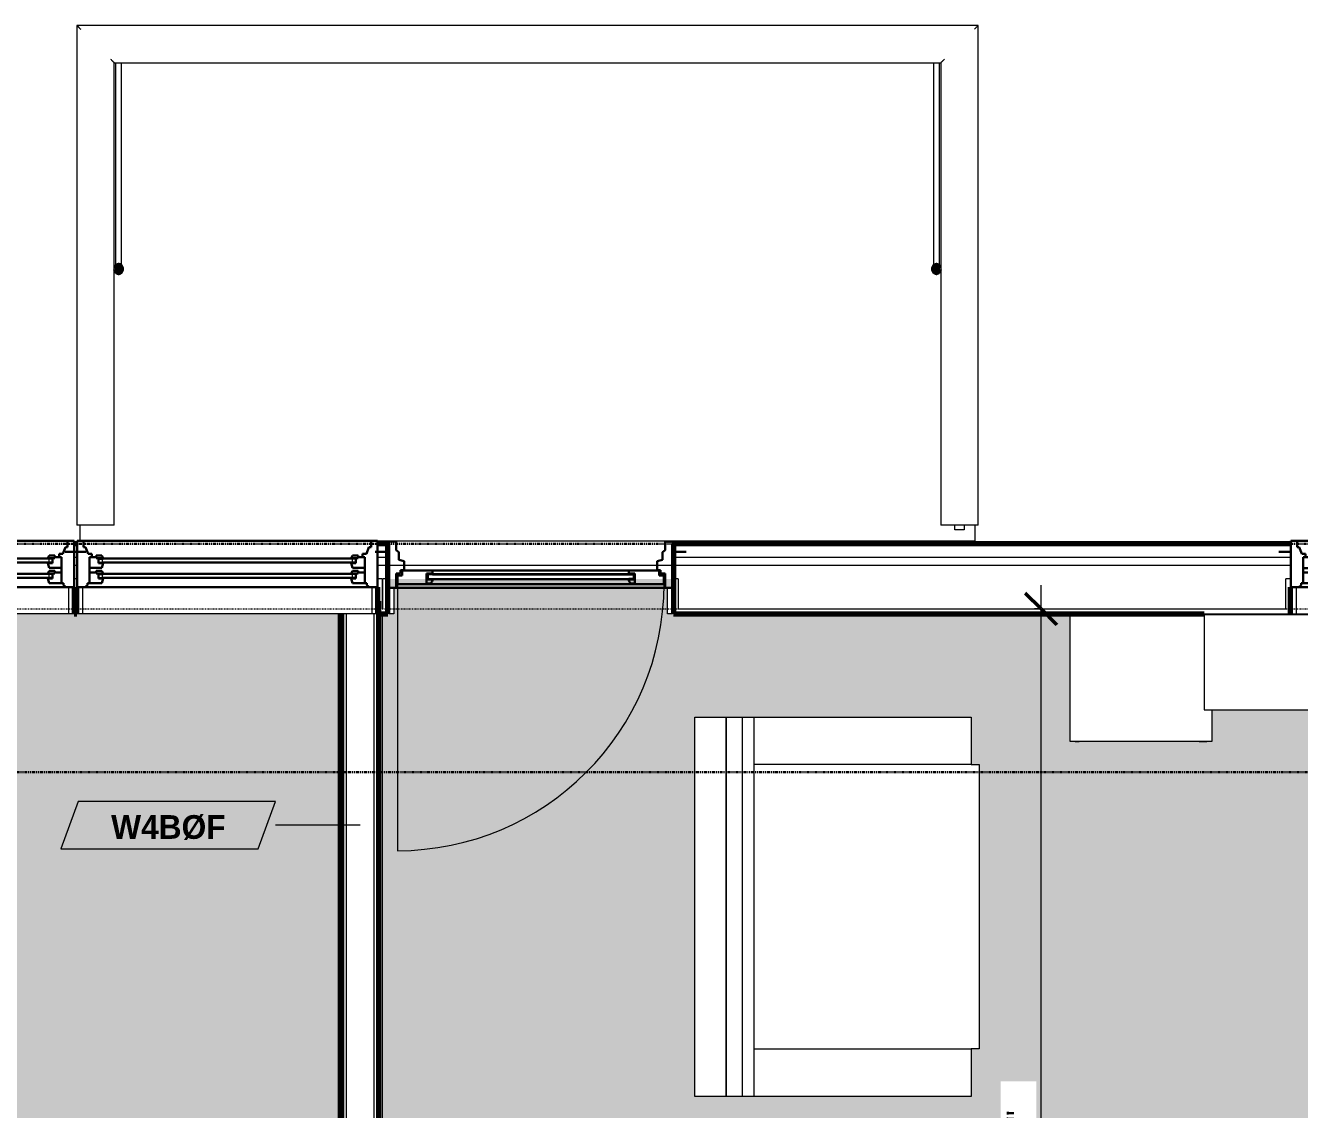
# Model space of a CAD drawing. Header units: inches. Extents: x -2533 to -979, y 116 to 10917.
# Drawn here: x -1810 to -1648.8, y 10779.8 to 10917 of the extents above; entities that cross this region are included whole.
import ezdxf

# ---------------------------------------------------------------- set-up
doc = ezdxf.new("R2010")
doc.units = ezdxf.units.IN
doc.header["$MEASUREMENT"] = 0
doc.linetypes.add('Dash 3_32_', pattern=[0.1875, 0.09375, -0.09375])
doc.linetypes.add('Double Dash 3_8_', pattern=[1, 0.375, -0.125, 0.125, -0.125, 0.125, -0.125])
for name, color, linetype, lineweight in [('0-2', 250, 'Continuous', 18), ('0-3', 50, 'Double Dash 3_8_', 30), ('0-5', 130, 'Continuous', 5), ('A-ANNO-DIMS', 211, 'Continuous', 9), ('A-ANNO-DIMS-32', 211, 'Continuous', 9), ('A-DETL-1', 90, 'Dash 3_32_', 18), ('A-DOOR-1', 50, 'Continuous', 30), ('A-DOOR-2', 7, 'Continuous', 9), ('A-DOOR-FRAM-1', 7, 'Continuous', 9), ('A-DOOR-FRAM-2', 50, 'Continuous', 30), ('A-DOOR-GLAZ-1', 7, 'Continuous', 9), ('A-FLOR-1', 250, 'Continuous', 18), ('A-FLOR-HRAL-1', 7, 'Continuous', 9), ('A-GLAZ-1', 50, 'Continuous', 30), ('A-GLAZ-2', 7, 'Continuous', 9), ('A-GLAZ-3', 250, 'Continuous', 18), ('A-WALL', 113, 'Continuous', 18), ('A-WALL-1', 10, 'Continuous', 70), ('A-WALL-2', 250, 'Continuous', 18), ('A-WALL-3', 113, 'Continuous', 70), ('A-WALL-IDEN', 211, 'Continuous', 9), ('C-PROP-LINE-1', 50, 'Double Dash 3_8_', 30), ('I-FURN', 30, 'Continuous', 9)]:
    doc.layers.add(name, color=color, linetype=linetype, lineweight=lineweight)
doc.layers.add('A-AREA-PATT-1', color=7, linetype='Continuous', lineweight=9, transparency=1)
doc.styles.add('Century Gothic', font='ufonts.com_century-gothic.ttf', dxfattribs={"height": 3})
doc.styles.add('Century Gothic_B', font='GOTHICB.TTF', dxfattribs={"height": 3})
doc.dimstyles.new('OD_1__HACK_2', dxfattribs={"dimscale": 12, "dimtxt": 3.132505, "dimasz": 0.333333, "dimexe": 0.25, "dimexo": 0.166667, "dimgap": 0.041667, "dimtad": 1, "dimdec": 0, "dimzin": 3, "dimdsep": 46, "dimlunit": 4, "dimtxsty": 'Century Gothic', "dimblk1": 'OBLIQUE', "dimblk2": 'OBLIQUE', "dimsah": 1, "dimcen": 0.09, "dimdle": 0.25, "dimazin": 0, "dimtfac": 1, "dimtdec": 4, "dimtix": 1, "dimtmove": 0, "dimatfit": 3, "dimfxl": 1, "dimtvp": 1, "dimtfill": 1, "dimfrac": 2, "dimtolj": 1, "dimtzin": 0, "dimarcsym": 2})

# ---------------------------------------------------------------- blocks, each defined once
blk = doc.blocks.new('Door-Inswing-Andersen-400_Series-Single - 3_ 0-1_8_ x custom height - 2ND FLOOR-2895725-2ND _ 3RD FLOOR - 2BD C - ADA TYPE B')
at = {"layer": 'A-DOOR-1'}
for p, q in [((-16.87, -0.41), (-16.87, 0.66)), ((-16.87, 0.66), (-12.44, 0.66)), ((-13.19, 0.66), (-13.19, -0.66)), ((-13.19, 0.66), (-13.19, 0.59)), ((-13.19, 0.59), (-12.67, 0.59)), ((-12.44, 0.09), (-13.19, 0.09)), ((-12.67, 0.59), (-12.47, 0.34)), ((-12.47, 0.34), (-12.44, 0.16)), ((12.44, 0.66), (-12.44, 0.66)), ((-12.44, 0.16), (-12.44, 0.09)), ((16.87, 0.66), (12.44, 0.66)), ((12.47, 0.34), (12.44, 0.16)), ((12.44, 0.16), (12.44, 0.09)), ((12.44, 0.09), (13.19, 0.09)), ((12.67, 0.59), (12.47, 0.34)), ((13.19, 0.59), (12.67, 0.59)), ((13.19, 0.66), (13.19, -0.66)), ((13.19, 0.66), (13.19, 0.59)), ((16.87, -0.41), (16.87, 0.66)), ((-16.26, -0.42), (-16.87, -0.41)), ((-16.26, -1.06), (-16.26, -0.42)), ((-16.26, -1.06), (-12.44, -1.06)), ((-13.19, -0.66), (-12.44, -0.66)), ((-12.44, -0.75), (-12.47, -1.06)), ((-12.44, -0.66), (-12.44, -0.75)), ((12.44, -1.06), (-12.44, -1.06)), ((12.44, -0.66), (12.44, -0.75)), ((13.19, -0.66), (12.44, -0.66)), ((12.44, -0.75), (12.47, -1.06)), ((16.26, -1.06), (12.44, -1.06)), ((16.26, -0.42), (16.87, -0.41)), ((16.26, -1.06), (16.26, -0.42))]:
    blk.add_line(p, q, dxfattribs=at)
at = {"layer": 'A-DOOR-2'}
blk.add_line((16.87, 0.66), (16.87, 34.41), dxfattribs=at)
blk.add_arc((16.87, 0.66), 33.75, 90, 180, dxfattribs=at)
at = {"layer": 'A-DOOR-FRAM-1'}
for p, q in [((-17.94, 4.44), (-17.31, 4.44)), ((-17.94, 1.12), (-17.94, 4.44)), ((-17.31, 4.44), (-17.31, 1.12)), ((17.31, 4.44), (17.94, 4.44)), ((17.31, 1.12), (17.31, 4.44)), ((17.94, 4.44), (17.94, 1.12)), ((-17.31, 1.12), (-17.94, 1.12)), ((17.94, 1.12), (17.31, 1.12))]:
    blk.add_line(p, q, dxfattribs=at)
at = {"layer": 'A-DOOR-FRAM-2'}
for p, q in [((-18.06, -4.75), (-18.06, 1.12)), ((-18.06, 1.12), (-17.03, 1.12)), ((-17.69, 1.12), (-18.06, 1.12)), ((-18.06, 1.12), (-17.94, 1.12)), ((-17.31, 1.12), (17.31, 1.12)), ((-17.03, 1.12), (-17.03, -0.66)), ((17.03, 1.12), (17.03, -0.66)), ((18.06, 1.12), (17.03, 1.12)), ((17.94, 1.12), (18.06, 1.12)), ((18.06, -4.75), (18.06, 1.12)), ((-17.03, -0.66), (-16.45, -0.66)), ((-16.45, -0.66), (-16.45, -1.09)), ((-16.45, -1.09), (-16, -1.09)), ((-16, -1.09), (-16, -2.23)), ((16.45, -1.09), (16, -1.09)), ((16, -1.09), (16, -2.23)), ((16.45, -0.66), (16.45, -1.09)), ((17.03, -0.66), (16.45, -0.66)), ((-16, -2.23), (-16.69, -2.39)), ((-16.69, -2.39), (-16.69, -3.39)), ((16, -2.23), (16.69, -2.39)), ((16.69, -2.39), (16.69, -3.39)), ((-19.69, -3.44), (-18.06, -3.44)), ((-18.06, -4.8), (-18.06, -4.44)), ((-18.06, -4.75), (-17.03, -4.75)), ((-16.69, -3.39), (-17.03, -3.63)), ((-17.03, -3.63), (-17.03, -4.75)), ((16.69, -3.39), (17.03, -3.63)), ((17.03, -3.63), (17.03, -4.75)), ((18.06, -4.75), (17.03, -4.75)), ((19.69, -3.44), (18.06, -3.44)), ((18.06, -4.44), (18.06, -4.8))]:
    blk.add_line(p, q, dxfattribs=at)
at = {"layer": 'A-DOOR-GLAZ-1'}
for p, q in [((12.44, 0.09), (-12.44, 0.09)), ((-13.19, -0.06), (-12.44, -0.06)), ((-12.44, -0.5), (-13.19, -0.5)), ((-12.98, -0.5), (-12.98, -0.06)), ((12.44, -0.06), (-12.44, -0.06)), ((12.44, -0.5), (-12.44, -0.5)), ((12.44, -0.66), (-12.44, -0.66)), ((13.19, -0.06), (12.44, -0.06)), ((12.44, -0.5), (13.19, -0.5)), ((12.98, -0.5), (12.98, -0.06))]:
    blk.add_line(p, q, dxfattribs=at)
blk = doc.blocks.new('Window-Double_Hung-Andersen-400_Series-Tilt_Wash - DOUBLE HUNG - REVERSE COTTAGE - 2ND FLOOR-2888385-2ND _ 3RD FLOOR - 2BD C - ADA TYPE B')
at = {"layer": 'A-GLAZ-1'}
for p, q in [((-19.01, 3.44), (-20.51, 3.44)), ((19.01, 4.81), (-19.01, 4.81)), ((-19.01, 4.81), (-19.01, -1.06)), ((-18.2, 4.81), (-18.2, 4)), ((-18.2, 4), (-17.92, 4)), ((-17.92, 4), (-17.61, 3.19)), ((17.92, 4), (17.61, 3.19)), ((18.2, 4), (17.92, 4)), ((18.2, 4.81), (18.2, 4)), ((19.01, -1.06), (19.01, 4.81)), ((19.01, 3.44), (20.51, 3.44)), ((-17.61, 3.19), (-17.14, 3.19)), ((-17.42, 2.75), (-16.57, 2.75)), ((-17.42, 2.75), (-17.42, -0.56)), ((-17.14, 3.19), (-17.14, 2.75)), ((-15.86, 2.97), (-16.57, 2.97)), ((-16.57, 2.62), (-16.57, 2.97)), ((-15.7, 2.62), (-16.57, 2.62)), ((-16.29, 2.62), (-16.29, 2)), ((-15.7, 2), (-16.29, 2)), ((-15.86, 2.97), (-15.7, 2.62)), ((-15.86, 1.37), (-15.7, 2)), ((15.86, 2.97), (15.7, 2.62)), ((15.7, 2.62), (16.57, 2.62)), ((15.7, 2), (16.29, 2)), ((15.86, 1.37), (15.7, 2)), ((15.86, 2.97), (16.57, 2.97)), ((16.29, 2.62), (16.29, 2)), ((16.57, 2.62), (16.57, 2.97)), ((17.42, 2.75), (16.57, 2.75)), ((17.14, 3.19), (17.14, 2.75)), ((17.61, 3.19), (17.14, 3.19)), ((17.42, 2.75), (17.42, -0.56)), ((-17.42, 1.37), (-15.86, 1.37)), ((-17.42, 0.81), (-16.57, 0.81)), ((-15.86, 1.03), (-16.57, 1.03)), ((-16.57, 0.69), (-16.57, 1.03)), ((-15.7, 0.69), (-16.57, 0.69)), ((-16.29, 0.69), (-16.29, 0.06)), ((-15.7, 0.06), (-16.29, 0.06)), ((-15.86, 1.03), (-15.7, 0.69)), ((-15.86, -0.56), (-15.7, 0.06)), ((15.86, 1.03), (15.7, 0.69)), ((15.7, 0.69), (16.57, 0.69)), ((15.7, 0.06), (16.29, 0.06)), ((15.86, -0.56), (15.7, 0.06)), ((17.42, 1.37), (15.86, 1.37)), ((15.86, 1.03), (16.57, 1.03)), ((16.29, 0.69), (16.29, 0.06)), ((16.57, 0.69), (16.57, 1.03)), ((17.42, 0.81), (16.57, 0.81)), ((-19.01, -1.06), (19.01, -1.06)), ((-17.67, -0.78), (-18, -1.06)), ((-17.67, -0.78), (-17.67, -0.56)), ((-17.67, -0.56), (-15.86, -0.56)), ((17.67, -0.56), (15.86, -0.56)), ((17.67, -0.78), (17.67, -0.56)), ((17.67, -0.78), (18, -1.06))]:
    blk.add_line(p, q, dxfattribs=at)
at = {"layer": 'A-GLAZ-2'}
for p, q in [((-16.29, 2.5), (-15.7, 2.5)), ((-16.29, 2.12), (-15.7, 2.12)), ((-15.82, 2.5), (-15.82, 2.12)), ((-15.7, 2.62), (15.7, 2.62)), ((-15.7, 2.5), (15.7, 2.5)), ((-15.7, 2.12), (15.7, 2.12)), ((-15.7, 2), (15.7, 2)), ((16.29, 2.5), (15.7, 2.5)), ((16.29, 2.12), (15.7, 2.12)), ((15.82, 2.5), (15.82, 2.12)), ((-16.29, 0.56), (-15.7, 0.56)), ((-16.29, 0.19), (-15.7, 0.19)), ((-15.82, 0.56), (-15.82, 0.19)), ((-15.7, 0.69), (15.7, 0.69)), ((-15.7, 0.56), (15.7, 0.56)), ((-15.7, 0.19), (15.7, 0.19)), ((-15.7, 0.06), (15.7, 0.06)), ((16.29, 0.56), (15.7, 0.56)), ((16.29, 0.19), (15.7, 0.19)), ((15.82, 0.56), (15.82, 0.19)), ((18.95, -1.06), (-18.95, -1.06)), ((-18.95, -1.06), (-18.95, -4.44)), ((-18.32, -1.06), (-18.32, -4.44)), ((18.32, -1.06), (18.32, -4.44)), ((18.95, -4.44), (18.95, -1.06)), ((-18.95, -4.44), (18.95, -4.44))]:
    blk.add_line(p, q, dxfattribs=at)
at = {"layer": 'A-GLAZ-3'}
for p, q in [((-19.01, -2.44), (-18.95, -2.44)), ((18.95, -2.44), (19.01, -2.44)), ((-18.95, -3.94), (-19.01, -3.94)), ((19.01, -3.94), (18.95, -3.94))]:
    blk.add_line(p, q, dxfattribs=at)
blk = doc.blocks.new('Window-Double_Hung-Andersen-400_Series-Tilt_Wash - DOUBLE HUNG - REVERSE COTTAGE - 2ND FLOOR-2888466-2ND _ 3RD FLOOR - 2BD C - ADA TYPE B')
at = {"layer": 'A-GLAZ-1'}
for p, q in [((-19.01, 1.06), (19.01, 1.06)), ((-19.01, -4.81), (-19.01, 1.06)), ((-17.67, 0.78), (-18, 1.06)), ((-17.67, 0.78), (-17.67, 0.56)), ((-17.67, 0.56), (-15.86, 0.56)), ((-17.42, -2.75), (-17.42, 0.56)), ((-15.86, 0.56), (-15.7, -0.06)), ((15.86, 0.56), (15.7, -0.06)), ((17.67, 0.56), (15.86, 0.56)), ((17.42, -2.75), (17.42, 0.56)), ((17.67, 0.78), (18, 1.06)), ((17.67, 0.78), (17.67, 0.56)), ((19.01, 1.06), (19.01, -4.81)), ((-17.42, -0.81), (-16.57, -0.81)), ((-17.42, -1.38), (-15.86, -1.38)), ((-16.57, -0.69), (-16.57, -1.03)), ((-15.7, -0.69), (-16.57, -0.69)), ((-15.86, -1.03), (-16.57, -1.03)), ((-16.29, -0.69), (-16.29, -0.06)), ((-15.7, -0.06), (-16.29, -0.06)), ((-15.86, -1.03), (-15.7, -0.69)), ((-15.86, -1.38), (-15.7, -2)), ((15.7, -0.06), (16.29, -0.06)), ((15.86, -1.03), (15.7, -0.69)), ((15.7, -0.69), (16.57, -0.69)), ((15.86, -1.38), (15.7, -2)), ((15.86, -1.03), (16.57, -1.03)), ((17.42, -1.38), (15.86, -1.38)), ((16.29, -0.69), (16.29, -0.06)), ((16.57, -0.69), (16.57, -1.03)), ((17.42, -0.81), (16.57, -0.81)), ((-17.92, -4), (-17.61, -3.19)), ((-17.61, -3.19), (-17.14, -3.19)), ((-17.42, -2.75), (-16.57, -2.75)), ((-17.14, -3.19), (-17.14, -2.75)), ((-16.57, -2.63), (-16.57, -2.97)), ((-15.7, -2.63), (-16.57, -2.63)), ((-15.86, -2.97), (-16.57, -2.97)), ((-16.29, -2.63), (-16.29, -2)), ((-15.7, -2), (-16.29, -2)), ((-15.86, -2.97), (-15.7, -2.63)), ((15.7, -2), (16.29, -2)), ((15.86, -2.97), (15.7, -2.63)), ((15.7, -2.63), (16.57, -2.63)), ((15.86, -2.97), (16.57, -2.97)), ((16.29, -2.63), (16.29, -2)), ((16.57, -2.63), (16.57, -2.97)), ((17.42, -2.75), (16.57, -2.75)), ((17.14, -3.19), (17.14, -2.75)), ((17.61, -3.19), (17.14, -3.19)), ((17.92, -4), (17.61, -3.19)), ((-19.01, -3.44), (-20.51, -3.44)), ((19.01, -4.81), (-19.01, -4.81)), ((-18.2, -4), (-17.92, -4)), ((-18.2, -4.81), (-18.2, -4)), ((18.2, -4), (17.92, -4)), ((18.2, -4.81), (18.2, -4)), ((19.01, -3.44), (20.51, -3.44))]:
    blk.add_line(p, q, dxfattribs=at)
at = {"layer": 'A-GLAZ-2'}
for p, q in [((-18.95, 4.44), (18.95, 4.44)), ((-18.95, 1.06), (-18.95, 4.44)), ((-18.32, 1.06), (-18.32, 4.44)), ((18.32, 1.06), (18.32, 4.44)), ((18.95, 4.44), (18.95, 1.06)), ((18.95, 1.06), (-18.95, 1.06)), ((-16.29, -0.19), (-15.7, -0.19)), ((-16.29, -0.56), (-15.7, -0.56)), ((-15.82, -0.56), (-15.82, -0.19)), ((-15.7, -0.06), (15.7, -0.06)), ((-15.7, -0.19), (15.7, -0.19)), ((-15.7, -0.56), (15.7, -0.56)), ((-15.7, -0.69), (15.7, -0.69)), ((16.29, -0.19), (15.7, -0.19)), ((16.29, -0.56), (15.7, -0.56)), ((15.82, -0.56), (15.82, -0.19)), ((-16.29, -2.13), (-15.7, -2.13)), ((-16.29, -2.5), (-15.7, -2.5)), ((-15.82, -2.5), (-15.82, -2.13)), ((-15.7, -2), (15.7, -2)), ((-15.7, -2.13), (15.7, -2.13)), ((-15.7, -2.5), (15.7, -2.5)), ((-15.7, -2.63), (15.7, -2.63)), ((16.29, -2.13), (15.7, -2.13)), ((16.29, -2.5), (15.7, -2.5)), ((15.82, -2.5), (15.82, -2.13))]:
    blk.add_line(p, q, dxfattribs=at)
at = {"layer": 'A-GLAZ-3'}
for p, q in [((-19.01, 3.94), (-18.95, 3.94)), ((18.95, 3.94), (19.01, 3.94)), ((-18.95, 2.44), (-19.01, 2.44)), ((19.01, 2.44), (18.95, 2.44))]:
    blk.add_line(p, q, dxfattribs=at)
blk = doc.blocks.new('Window-Double_Hung-Andersen-400_Series-Tilt_Wash - DOUBLE HUNG - REVERSE COTTAGE - 2ND FLOOR-V4-2ND _ 3RD FLOOR - 2BD C - ADA TYPE B')
at = {"layer": 'A-GLAZ-1'}
for p, q in [((-19.01, 1.06), (19.01, 1.06)), ((-19.01, -4.81), (-19.01, 1.06)), ((-17.67, 0.78), (-18, 1.06)), ((-17.67, 0.78), (-17.67, 0.56)), ((-17.67, 0.56), (-15.86, 0.56)), ((-17.42, -2.75), (-17.42, 0.56)), ((-15.86, 0.56), (-15.7, -0.06)), ((15.86, 0.56), (15.7, -0.06)), ((17.67, 0.56), (15.86, 0.56)), ((17.42, -2.75), (17.42, 0.56)), ((17.67, 0.78), (18, 1.06)), ((17.67, 0.78), (17.67, 0.56)), ((19.01, 1.06), (19.01, -4.81)), ((-17.42, -0.81), (-16.57, -0.81)), ((-17.42, -1.38), (-15.86, -1.38)), ((-16.57, -0.69), (-16.57, -1.03)), ((-15.7, -0.69), (-16.57, -0.69)), ((-15.86, -1.03), (-16.57, -1.03)), ((-16.29, -0.69), (-16.29, -0.06)), ((-15.7, -0.06), (-16.29, -0.06)), ((-15.86, -1.03), (-15.7, -0.69)), ((-15.86, -1.38), (-15.7, -2)), ((15.7, -0.06), (16.29, -0.06)), ((15.86, -1.03), (15.7, -0.69)), ((15.7, -0.69), (16.57, -0.69)), ((15.86, -1.38), (15.7, -2)), ((15.86, -1.03), (16.57, -1.03)), ((17.42, -1.38), (15.86, -1.38)), ((16.29, -0.69), (16.29, -0.06)), ((16.57, -0.69), (16.57, -1.03)), ((17.42, -0.81), (16.57, -0.81)), ((-17.92, -4), (-17.61, -3.19)), ((-17.61, -3.19), (-17.14, -3.19)), ((-17.42, -2.75), (-16.57, -2.75)), ((-17.14, -3.19), (-17.14, -2.75)), ((-16.57, -2.63), (-16.57, -2.97)), ((-15.7, -2.63), (-16.57, -2.63)), ((-15.86, -2.97), (-16.57, -2.97)), ((-16.29, -2.63), (-16.29, -2)), ((-15.7, -2), (-16.29, -2)), ((-15.86, -2.97), (-15.7, -2.63)), ((15.7, -2), (16.29, -2)), ((15.86, -2.97), (15.7, -2.63)), ((15.7, -2.63), (16.57, -2.63)), ((15.86, -2.97), (16.57, -2.97)), ((16.29, -2.63), (16.29, -2)), ((16.57, -2.63), (16.57, -2.97)), ((17.42, -2.75), (16.57, -2.75)), ((17.14, -3.19), (17.14, -2.75)), ((17.61, -3.19), (17.14, -3.19)), ((17.92, -4), (17.61, -3.19)), ((-19.01, -3.44), (-20.51, -3.44)), ((19.01, -4.81), (-19.01, -4.81)), ((-18.2, -4), (-17.92, -4)), ((-18.2, -4.81), (-18.2, -4)), ((18.2, -4), (17.92, -4)), ((18.2, -4.81), (18.2, -4)), ((19.01, -3.44), (20.51, -3.44))]:
    blk.add_line(p, q, dxfattribs=at)
at = {"layer": 'A-GLAZ-2'}
for p, q in [((-18.95, 4.44), (18.95, 4.44)), ((-18.95, 1.06), (-18.95, 4.44)), ((-18.32, 1.06), (-18.32, 4.44)), ((18.32, 1.06), (18.32, 4.44)), ((18.95, 4.44), (18.95, 1.06)), ((18.95, 1.06), (-18.95, 1.06)), ((-16.29, -0.19), (-15.7, -0.19)), ((-16.29, -0.56), (-15.7, -0.56)), ((-15.82, -0.56), (-15.82, -0.19)), ((-15.7, -0.06), (15.7, -0.06)), ((-15.7, -0.19), (15.7, -0.19)), ((-15.7, -0.56), (15.7, -0.56)), ((-15.7, -0.69), (15.7, -0.69)), ((16.29, -0.19), (15.7, -0.19)), ((16.29, -0.56), (15.7, -0.56)), ((15.82, -0.56), (15.82, -0.19)), ((-16.29, -2.13), (-15.7, -2.13)), ((-16.29, -2.5), (-15.7, -2.5)), ((-15.82, -2.5), (-15.82, -2.13)), ((-15.7, -2), (15.7, -2)), ((-15.7, -2.13), (15.7, -2.13)), ((-15.7, -2.5), (15.7, -2.5)), ((-15.7, -2.63), (15.7, -2.63)), ((16.29, -2.13), (15.7, -2.13)), ((16.29, -2.5), (15.7, -2.5)), ((15.82, -2.5), (15.82, -2.13))]:
    blk.add_line(p, q, dxfattribs=at)
at = {"layer": 'A-GLAZ-3'}
for p, q in [((18.95, 3.94), (19.01, 3.94)), ((-18.95, 2.44), (-19.01, 2.44)), ((19.01, 2.44), (18.95, 2.44))]:
    blk.add_line(p, q, dxfattribs=at)
blk = doc.blocks.new('Railing - Baluster_01-2700443-2ND _ 3RD FLOOR - 2BD C - ADA TYPE B')
at = {"layer": 'A-FLOR-HRAL-1'}
for p, q in [((-0.59, 1.18), (0.59, 1.18)), ((-0.59, 0.59), (-0.59, 1.18)), ((0.59, 1.18), (0.59, 0.59))]:
    blk.add_line(p, q, dxfattribs=at)
blk = doc.blocks.new('Railing - Railing-2700266-2ND _ 3RD FLOOR - 2BD C - ADA TYPE B')
at = {"layer": 'A-FLOR-HRAL-1'}
for p, q in [((-2216.49, 10917), (-2330.54, 10917)), ((-2330.54, 10917), (-2330.54, 10853.75)), ((-2216.49, 10853.75), (-2216.49, 10917)), ((-2325.81, 10912.28), (-2221.21, 10912.28)), ((-2325.81, 10853.75), (-2325.81, 10912.28)), ((-2221.21, 10912.28), (-2221.21, 10853.75)), ((-2330.06, 10853.75), (-2330.54, 10853.75)), ((-2326.28, 10853.75), (-2330.06, 10853.75)), ((-2325.81, 10853.75), (-2326.28, 10853.75)), ((-2220.74, 10853.75), (-2221.21, 10853.75)), ((-2216.96, 10853.75), (-2220.74, 10853.75)), ((-2216.49, 10853.75), (-2216.96, 10853.75))]:
    blk.add_line(p, q, dxfattribs=at)
for points, knots in [([(-2330.54, 10917), (-2330.54, 10917), (-2330.53, 10916.99), (-2330.5, 10916.97), (-2330.47, 10916.94), (-2330.45, 10916.91), (-2330.42, 10916.88), (-2330.39, 10916.86), (-2330.35, 10916.82), (-2330.31, 10916.77), (-2330.27, 10916.74), (-2330.24, 10916.7), (-2330.17, 10916.63), (-2330.11, 10916.57), (-2330.06, 10916.53)], [0, 0, 0, 0, 0.166667, 0.25, 0.333333, 0.416667, 0.458333, 0.5, 0.583333, 0.666667, 0.708333, 0.75, 0.833333, 1, 1, 1, 1]), ([(-2216.49, 10917), (-2216.49, 10917), (-2216.49, 10916.99), (-2216.52, 10916.97), (-2216.55, 10916.94), (-2216.58, 10916.91), (-2216.6, 10916.88), (-2216.63, 10916.86), (-2216.67, 10916.82), (-2216.71, 10916.77), (-2216.75, 10916.74), (-2216.79, 10916.7), (-2216.86, 10916.63), (-2216.92, 10916.57), (-2216.96, 10916.53)], [0, 0, 0, 0, 0.166667, 0.25, 0.333333, 0.416667, 0.458333, 0.5, 0.583333, 0.666667, 0.708333, 0.75, 0.833333, 1, 1, 1, 1]), ([(-2326.28, 10912.75), (-2326.24, 10912.71), (-2326.18, 10912.65), (-2326.1, 10912.57), (-2326.06, 10912.52), (-2326.02, 10912.49), (-2325.99, 10912.45), (-2325.96, 10912.42), (-2325.93, 10912.39), (-2325.9, 10912.37), (-2325.87, 10912.34), (-2325.85, 10912.31), (-2325.82, 10912.29), (-2325.81, 10912.28), (-2325.81, 10912.28)], [0, 0, 0, 0, 0.166667, 0.25, 0.333333, 0.375, 0.416667, 0.5, 0.541667, 0.583333, 0.666667, 0.75, 0.833333, 1, 1, 1, 1]), ([(-2220.74, 10912.75), (-2220.78, 10912.71), (-2220.84, 10912.65), (-2220.92, 10912.57), (-2220.97, 10912.52), (-2221, 10912.49), (-2221.03, 10912.45), (-2221.07, 10912.42), (-2221.09, 10912.39), (-2221.12, 10912.37), (-2221.15, 10912.34), (-2221.18, 10912.31), (-2221.2, 10912.29), (-2221.21, 10912.28), (-2221.21, 10912.28)], [0, 0, 0, 0, 0.166667, 0.25, 0.333333, 0.375, 0.416667, 0.5, 0.541667, 0.583333, 0.666667, 0.75, 0.833333, 1, 1, 1, 1])]:
    blk.add_open_spline(points, degree=3, knots=knots, dxfattribs=at)
at = {"rotation": 180}
blk.add_blockref('Railing - Baluster_01-2700443-2ND _ 3RD FLOOR - 2BD C - ADA TYPE B', (-2218.85, 10854.34), dxfattribs=at)
blk = doc.blocks.new('Walls 118 - Walls 1-2567903-2ND _ 3RD FLOOR - 2BD C - ADA TYPE B')
at = {"layer": 'A-WALL-1', "flags": 128}
for points in [[(-2221.39, 10886.18), (-2221.41, 10886.28), (-2221.44, 10886.38), (-2221.49, 10886.47), (-2221.56, 10886.53), (-2221.64, 10886.58), (-2221.72, 10886.61), (-2221.81, 10886.61), (-2221.9, 10886.58), (-2221.98, 10886.53), (-2222.05, 10886.47), (-2222.1, 10886.38), (-2222.13, 10886.28), (-2222.14, 10886.18)], [(-2222.14, 10886.18), (-2222.13, 10886.08), (-2222.1, 10885.98), (-2222.05, 10885.89), (-2221.98, 10885.82), (-2221.9, 10885.77), (-2221.81, 10885.75), (-2221.72, 10885.75), (-2221.64, 10885.77), (-2221.56, 10885.82), (-2221.49, 10885.89), (-2221.44, 10885.98), (-2221.41, 10886.08), (-2221.39, 10886.18)]]:
    blk.add_lwpolyline(points, dxfattribs=at)
at = {"layer": 'A-WALL-2'}
for p, q in [((-2222.14, 10912.28), (-2222.14, 10886.18)), ((-2221.39, 10886.18), (-2221.39, 10912.28))]:
    blk.add_line(p, q, dxfattribs=at)
blk = doc.blocks.new('Walls 119 - Walls 1-2567922-2ND _ 3RD FLOOR - 2BD C - ADA TYPE B')
at = {"layer": 'A-WALL-1', "flags": 128}
for points in [[(-2324.89, 10886.18), (-2324.9, 10886.28), (-2324.93, 10886.38), (-2324.98, 10886.47), (-2325.05, 10886.53), (-2325.13, 10886.58), (-2325.22, 10886.61), (-2325.31, 10886.61), (-2325.4, 10886.58), (-2325.48, 10886.53), (-2325.54, 10886.47), (-2325.6, 10886.38), (-2325.63, 10886.28), (-2325.64, 10886.18)], [(-2325.64, 10886.18), (-2325.63, 10886.08), (-2325.6, 10885.98), (-2325.54, 10885.89), (-2325.48, 10885.82), (-2325.4, 10885.77), (-2325.31, 10885.75), (-2325.22, 10885.75), (-2325.13, 10885.77), (-2325.05, 10885.82), (-2324.98, 10885.89), (-2324.93, 10885.98), (-2324.9, 10886.08), (-2324.89, 10886.18)]]:
    blk.add_lwpolyline(points, dxfattribs=at)
at = {"layer": 'A-WALL-2'}
for p, q in [((-2325.64, 10912.28), (-2325.64, 10886.18)), ((-2324.89, 10886.18), (-2324.89, 10912.28))]:
    blk.add_line(p, q, dxfattribs=at)
blk = doc.blocks.new('Family - ___-2835860-2ND _ 3RD FLOOR - 2BD C - ADA TYPE B')
at = {"layer": 'C-PROP-LINE-1'}
blk.add_line((-2067.92, 10851.39), (-2516.12, 10851.39), dxfattribs=at)
blk = doc.blocks.new('Family - ___-2835903-2ND _ 3RD FLOOR - 2BD C - ADA TYPE B')
at = {"layer": 'C-PROP-LINE-1'}
blk.add_line((-2096.82, 10822.49), (-2516.12, 10822.49), dxfattribs=at)
blk = doc.blocks.new('Family - ___-2835932-2ND _ 3RD FLOOR - 2BD C - ADA TYPE B')
at = {"layer": 'C-PROP-LINE-1'}
blk.add_line((-2067.92, 10851.39), (-2516.12, 10851.39), dxfattribs=at)
blk = doc.blocks.new('CTR - 1st Phase - Shell_rvt-2-2ND _ 3RD FLOOR - 2BD C - ADA TYPE B')
at = {"layer": 'A-FLOR-1'}
for p, q in [((-2330.17, 10853.75), (-2330.17, 10851.76)), ((-2216.85, 10851.75), (-2216.85, 10853.75)), ((-2292.51, 10851.75), (-2216.85, 10851.75)), ((-2255.06, 10848.64), (-2291.19, 10848.64))]:
    blk.add_line(p, q, dxfattribs=at)
at = {"layer": 'A-WALL-1'}
for p, q in [((-2330.54, 10851.39), (-2330.91, 10851.39)), ((-2291.19, 10851.39), (-2292.51, 10851.39)), ((-2291.19, 10842.51), (-2291.19, 10851.39)), ((-2176.94, 10851.39), (-2255.06, 10851.39)), ((-2255.06, 10851.39), (-2255.06, 10842.51)), ((-2330.91, 10845.89), (-2330.91, 10842.51)), ((-2330.54, 10842.51), (-2330.54, 10845.89)), ((-2292.51, 10845.89), (-2292.51, 10842.51)), ((-2176.94, 10842.51), (-2176.94, 10845.89)), ((-2330.91, 10842.51), (-2330.54, 10842.51)), ((-2292.51, 10842.51), (-2291.19, 10842.51)), ((-2255.06, 10842.51), (-2187.87, 10842.51))]:
    blk.add_line(p, q, dxfattribs=at)
at = {"layer": 'A-WALL-2'}
for p, q in [((-2330.54, 10851.14), (-2330.91, 10851.14)), ((-2291.19, 10851.14), (-2292.51, 10851.14)), ((-2176.94, 10851.14), (-2255.06, 10851.14)), ((-2330.54, 10849.64), (-2330.91, 10849.64)), ((-2330.54, 10848.64), (-2330.91, 10848.64)), ((-2291.19, 10849.64), (-2292.51, 10849.64)), ((-2291.19, 10848.64), (-2292.51, 10848.64)), ((-2176.94, 10849.64), (-2255.06, 10849.64)), ((-2176.94, 10848.64), (-2255.06, 10848.64)), ((-2330.54, 10846.95), (-2330.91, 10846.95)), ((-2291.89, 10846.95), (-2292.51, 10846.95)), ((-2291.89, 10846.95), (-2291.89, 10843.14)), ((-2291.81, 10843.14), (-2291.81, 10846.95)), ((-2291.19, 10846.95), (-2291.81, 10846.95)), ((-2254.44, 10846.95), (-2255.06, 10846.95)), ((-2254.44, 10846.95), (-2254.44, 10843.14)), ((-2177.56, 10843.14), (-2177.56, 10846.95)), ((-2176.94, 10846.95), (-2177.56, 10846.95)), ((-2330.91, 10842.51), (-2330.97, 10842.51)), ((-2330.47, 10842.51), (-2330.54, 10842.51)), ((-2291.89, 10843.14), (-2291.81, 10843.14)), ((-2254.44, 10843.14), (-2177.56, 10843.14))]:
    blk.add_line(p, q, dxfattribs=at)
at = {"layer": '0-2'}
for name, p in [('Railing - Railing-2700266-2ND _ 3RD FLOOR - 2BD C - ADA TYPE B', (0, 0)), ('Walls 119 - Walls 1-2567922-2ND _ 3RD FLOOR - 2BD C - ADA TYPE B', (0, 0)), ('Walls 118 - Walls 1-2567903-2ND _ 3RD FLOOR - 2BD C - ADA TYPE B', (0, 0)), ('Window-Double_Hung-Andersen-400_Series-Tilt_Wash - DOUBLE HUNG - REVERSE COTTAGE - 2ND FLOOR-2888385-2ND _ 3RD FLOOR - 2BD C - ADA TYPE B', (-2157.92, 10846.95))]:
    blk.add_blockref(name, p, dxfattribs=at)
at = {"layer": '0-2', "rotation": 180}
for name, p in [('Window-Double_Hung-Andersen-400_Series-Tilt_Wash - DOUBLE HUNG - REVERSE COTTAGE - 2ND FLOOR-2888466-2ND _ 3RD FLOOR - 2BD C - ADA TYPE B', (-2349.92, 10846.95)), ('Window-Double_Hung-Andersen-400_Series-Tilt_Wash - DOUBLE HUNG - REVERSE COTTAGE - 2ND FLOOR-V4-2ND _ 3RD FLOOR - 2BD C - ADA TYPE B', (-2311.52, 10846.95)), ('Door-Inswing-Andersen-400_Series-Single - 3_ 0-1_8_ x custom height - 2ND FLOOR-2895725-2ND _ 3RD FLOOR - 2BD C - ADA TYPE B', (-2273.12, 10846.95))]:
    blk.add_blockref(name, p, dxfattribs=at)
at = {"layer": '0-3'}
for name in ['Family - ___-2835860-2ND _ 3RD FLOOR - 2BD C - ADA TYPE B', 'Family - ___-2835932-2ND _ 3RD FLOOR - 2BD C - ADA TYPE B', 'Family - ___-2835903-2ND _ 3RD FLOOR - 2BD C - ADA TYPE B']:
    blk.add_blockref(name, (0, 0), dxfattribs=at)
blk = doc.blocks.new('Basic Wall _ INT - W4BØF - _5_8 GYP - 2X4 WOOD_BATT_ - 5_8 GYP_ - ___-2694532-2ND _ 3RD FLOOR - 2BD C - ADA TYPE B')
at = {"layer": 'A-WALL'}
for p, q in [((-2297.49, 10842.51), (-2297.49, 10713.13)), ((-2297.2, 10842.51), (-2297.2, 10713.13)), ((-2297.49, 10664.41), (-2297.49, 10645.76)), ((-2297.2, 10664.82), (-2297.2, 10645.64))]:
    blk.add_line(p, q, dxfattribs=at)
at = {"layer": 'A-WALL', "flags": 128}
for points in [[(-2297.2, 10645.64), (-2297.22, 10645.64), (-2297.28, 10645.67), (-2297.37, 10645.71), (-2297.49, 10645.76)], [(-2297.12, 10645.6), (-2297.14, 10645.61), (-2297.16, 10645.62), (-2297.17, 10645.63), (-2297.19, 10645.63), (-2297.2, 10645.64), (-2297.2, 10645.64)]]:
    blk.add_lwpolyline(points, dxfattribs=at)
blk = doc.blocks.new('Basic Wall _ INT - W4BØF - _5_8 GYP - 2X4 WOOD_BATT_ - 5_8 GYP_ - ___-2694531-2ND _ 3RD FLOOR - 2BD C - ADA TYPE B')
at = {"layer": 'A-WALL'}
for p, q in [((-2292.2, 10713.13), (-2292.2, 10842.51)), ((-2291.91, 10842.51), (-2291.91, 10713.13)), ((-2292.2, 10643.57), (-2292.2, 10673.13)), ((-2291.91, 10673.13), (-2291.91, 10643.45))]:
    blk.add_line(p, q, dxfattribs=at)
at = {"layer": 'A-WALL', "flags": 128}
for points in [[(-2292.2, 10643.57), (-2292.2, 10643.57), (-2292.21, 10643.57), (-2292.22, 10643.58), (-2292.24, 10643.58), (-2292.26, 10643.59), (-2292.28, 10643.6)], [(-2291.91, 10643.45), (-2292.03, 10643.5), (-2292.12, 10643.53), (-2292.18, 10643.56), (-2292.2, 10643.57)]]:
    blk.add_lwpolyline(points, dxfattribs=at)
blk = doc.blocks.new('Entertainment_Center_14771 - Entertainment_Center_14771-1352616-2ND _ 3RD FLOOR - 2BD C - ADA TYPE B')
at = {"layer": 'I-FURN'}
for p, q in [((-36, 6), (-36, 6.12)), ((-19, 6), (-36, 6)), ((-19, 6), (-36, 6)), ((-36, 6), (-36, -10)), ((-19, 6.12), (-8, 6.12)), ((-19, 6), (-19, 6.12)), ((19, 6), (-19, 6)), ((19, 6), (-19, 6)), ((-19, 6), (-19, -6)), ((19, 6.12), (19, 6)), ((36, 6), (19, 6)), ((19, -6), (19, 6)), ((36, 6), (19, 6)), ((29.9, 6.12), (29.96, 6.12)), ((30.34, 6.12), (30.4, 6.12)), ((36, 6), (36, 6.12)), ((36, -10), (36, 6)), ((-19, -6), (19, -6)), ((-18, -10), (-18, -6)), ((18, -6), (18, -10)), ((-36, -10), (-18, -10)), ((-35.34, -10), (-35.34, -10.03)), ((-35.34, -10.03), (-34.85, -10.03)), ((-34.85, -10.03), (-34.85, -10)), ((-19.66, -10), (-19.66, -10.03)), ((-19.66, -10.03), (-18.66, -10.03)), ((-18.66, -10.03), (-18.66, -10)), ((18, -10), (36, -10)), ((18.66, -10), (18.66, -10.03)), ((18.66, -10.03), (19.66, -10.03)), ((19.66, -10.03), (19.66, -10)), ((34.85, -10), (34.85, -10.03)), ((34.85, -10.03), (35.34, -10.03)), ((35.34, -10.03), (35.34, -10))]:
    blk.add_line(p, q, dxfattribs=at)
blk = doc.blocks.new('Couch-Both_Arms-Generic - 2-1523460-2ND _ 3RD FLOOR - 2BD C - ADA TYPE B')
at = {"layer": 'I-FURN'}
for p, q in [((-18, 18.5), (18, 18.5)), ((-18, 17.5), (-18, 18.5)), ((18, 18.5), (18, 17.5)), ((-24, 17.5), (-18, 17.5)), ((-24, -10), (-24, 17.5)), ((-18, 17.5), (-18, -10)), ((18, 17.5), (24, 17.5)), ((18, -10), (18, 17.5)), ((24, 17.5), (24, -10)), ((-24, -10), (24, -10)), ((-24, -13.5), (-24, -10)), ((24, -10), (24, -13.5)), ((-24, -11.5), (24, -11.5)), ((-24, -13.5), (24, -13.5)), ((-24, -17.5), (-24, -13.5)), ((24, -13.5), (-24, -13.5)), ((24, -13.5), (24, -17.5)), ((24, -17.5), (-24, -17.5))]:
    blk.add_line(p, q, dxfattribs=at)
blk = doc.blocks.new('DIMBLOCK44-2ND _ 3RD FLOOR - 2BD C - ADA TYPE B')
at = {"layer": 'A-ANNO-DIMS-32', "lineweight": 50}
for p, q in [((-1681.46, 10843.14), (-1683.46, 10845.14)), ((-1681.46, 10843.14), (-1679.46, 10841.14)), ((-1681.46, 10704.13), (-1683.46, 10706.13)), ((-1681.46, 10704.13), (-1679.46, 10702.13))]:
    blk.add_line(p, q, dxfattribs=at)
at = {"layer": 'A-ANNO-DIMS-32'}
for p, q in [((-1681.46, 10704.13), (-1681.46, 10846.14)), ((-1682.29, 10843.14), (-1678.46, 10843.14)), ((-1681.46, 10843.14), (-1682.29, 10843.14)), ((-1682.29, 10704.13), (-1678.46, 10704.13)), ((-1681.46, 10704.13), (-1682.29, 10704.13))]:
    blk.add_line(p, q, dxfattribs=at)
at = {"layer": 'A-ANNO-DIMS-32', "color": 0, "insert": (-1685.81, 10767.22), "char_height": 3, "width": 15.394, "attachment_point": 1, "rotation": 90, "line_spacing_factor": 0.984502, "style": 'Century Gothic', "bg_fill": 3, "box_fill_scale": 1.25, "bg_fill_color": 256, "bg_fill_true_color": 13158600, "bg_fill_transparency": 0}
blk.add_mtext('11\' - 7"', dxfattribs=at)
blk = doc.blocks.new('_Oblique')
at = {"color": 0, "linetype": 'ByBlock', "lineweight": -2}
blk.add_line((-0.5, -0.5), (0.5, 0.5), dxfattribs=at)
blk = doc.blocks.new('Wall Tag - ONE-2663183-2ND _ 3RD FLOOR - 2BD C - ADA TYPE B')
at = {"layer": 'A-WALL-IDEN'}
for p, q in [((-0.3561, 0.0937), (-0.4244, -0.0937)), ((0.4244, 0.0937), (-0.3561, 0.0937)), ((0.3561, -0.0937), (0.4244, 0.0937)), ((-0.4244, -0.0937), (0.3561, -0.0937))]:
    blk.add_line(p, q, dxfattribs=at)

msp = doc.modelspace()

# ---------------------------------------------------------------- hatches: boundary and pattern name
at = {"layer": 'A-AREA-PATT-1'}
h = msp.add_hatch(color=256, dxfattribs=at)
h.paths.add_polyline_path([(-1550.11, 10704.13), (-1550.11, 10842.51), (-1605.81, 10842.51), (-1605.81, 10826.39), (-1606.47, 10826.39), (-1606.47, 10826.36), (-1606.96, 10826.36), (-1606.96, 10826.39), (-1622.15, 10826.39), (-1622.15, 10826.36), (-1623.15, 10826.36), (-1623.15, 10826.39), (-1623.81, 10826.39), (-1623.81, 10830.39), (-1659.81, 10830.39), (-1659.81, 10826.39), (-1660.47, 10826.39), (-1660.47, 10826.36), (-1661.47, 10826.36), (-1661.47, 10826.39), (-1676.66, 10826.39), (-1676.66, 10826.36), (-1677.15, 10826.36), (-1677.15, 10826.39), (-1677.81, 10826.39), (-1677.81, 10842.51), (-1728, 10842.51), (-1728, 10846.95), (-1764.13, 10846.95), (-1764.13, 10842.51), (-1764.85, 10842.51), (-1764.85, 10713.13), (-1764.26, 10713.13), (-1764.26, 10710.13), (-1767.64, 10710.13), (-1767.64, 10704.13), (-1706.85, 10704.13), (-1706.85, 10714.07), (-1690.35, 10714.07), (-1690.35, 10704.13), (-1678.85, 10704.13), (-1678.85, 10714.07), (-1662.35, 10714.07), (-1662.35, 10704.13), (-1647.63, 10704.13), (-1647.63, 10714.07), (-1631.13, 10714.07), (-1631.13, 10704.13), (-1619.63, 10704.13), (-1619.63, 10714.07), (-1603.13, 10714.07), (-1603.13, 10704.13), (-1573.44, 10704.13)], flags=0)
h.paths.add_polyline_path([(-1596.3, 10742.11), (-1680.3, 10742.11), (-1680.3, 10777.11), (-1674.3, 10777.11), (-1674.3, 10778.11), (-1602.3, 10778.11), (-1602.3, 10777.11), (-1596.3, 10777.11), (-1596.3, 10746.11)], flags=0)
h.paths.add_polyline_path([(-1717.8, 10781.44), (-1725.3, 10781.44), (-1725.3, 10829.44), (-1690.3, 10829.44), (-1690.3, 10823.44), (-1689.3, 10823.44), (-1689.3, 10787.44), (-1690.3, 10787.44), (-1690.3, 10781.44)], flags=0)
h.paths.add_polyline_path([(-1558.8, 10781.44), (-1586.3, 10781.44), (-1586.3, 10787.44), (-1587.3, 10787.44), (-1587.3, 10823.44), (-1586.3, 10823.44), (-1586.3, 10829.44), (-1551.3, 10829.44), (-1551.3, 10781.44), (-1555.3, 10781.44)], flags=0)
h.paths.add_polyline_path([(-1763.38, 10842.51), (-1764, 10842.51), (-1764, 10845.83), (-1763.38, 10845.83)], flags=0)
h.paths.add_polyline_path([(-1728.75, 10842.51), (-1728.75, 10845.83), (-1728.13, 10845.83), (-1728.13, 10842.51)], flags=0)
msp.add_hatch(color=256, dxfattribs=at).paths.add_polyline_path([(-1824.61, 10673.32), (-1820.49, 10673.33), (-1820.49, 10673.74), (-1771.01, 10673.74), (-1771.01, 10676.13), (-1767.64, 10676.13), (-1767.64, 10710.13), (-1771.01, 10710.13), (-1771.01, 10713.13), (-1770.43, 10713.13), (-1770.43, 10842.51), (-1861.9, 10842.51), (-1861.9, 10713.13), (-1861.31, 10713.13), (-1861.31, 10710.13), (-1864.69, 10710.13), (-1864.69, 10676.13), (-1861.31, 10676.13), (-1861.31, 10673.74), (-1825.24, 10673.74), (-1825.24, 10673.32)], flags=0)

# ---------------------------------------------------------------- linework, layer by layer
at = {"layer": 'A-DETL-1'}
msp.add_line((-1983.06, 10843.14), (-1549.11, 10843.14), dxfattribs=at)
at = {"layer": 'A-WALL'}
for p, q in [((-1769.39, 10842.51), (-1769.39, 10710.13)), ((-1765.89, 10842.51), (-1765.89, 10710.13))]:
    msp.add_line(p, q, dxfattribs=at)
at = {"layer": 'A-WALL-3'}
for p, q in [((-1765.26, 10844.14), (-1765.52, 10844.14)), ((-1765.26, 10710.13), (-1765.26, 10844.14)), ((-1770.01, 10842.51), (-1770.01, 10710.13))]:
    msp.add_line(p, q, dxfattribs=at)
at = {"layer": 'A-WALL-IDEN'}
msp.add_line((-1767.64, 10815.79), (-1778.35, 10815.79), dxfattribs=at)

# ---------------------------------------------------------------- block references
at = {"layer": '0-5'}
msp.add_blockref('CTR - 1st Phase - Shell_rvt-2-2ND _ 3RD FLOOR - 2BD C - ADA TYPE B', (527.06, 0), dxfattribs=at)
at = {"layer": 'A-WALL'}
for name in ['Basic Wall _ INT - W4BØF - _5_8 GYP - 2X4 WOOD_BATT_ - 5_8 GYP_ - ___-2694532-2ND _ 3RD FLOOR - 2BD C - ADA TYPE B', 'Basic Wall _ INT - W4BØF - _5_8 GYP - 2X4 WOOD_BATT_ - 5_8 GYP_ - ___-2694531-2ND _ 3RD FLOOR - 2BD C - ADA TYPE B']:
    msp.add_blockref(name, (527.06, 0), dxfattribs=at)
at = {"layer": 'A-WALL-IDEN', "xscale": 31.99999999999999, "yscale": 31.99999999999999, "zscale": 31.99999999999999}
msp.add_blockref('Wall Tag - ONE-2663183-2ND _ 3RD FLOOR - 2BD C - ADA TYPE B', (-1791.93, 10815.79), dxfattribs=at)
at = {"layer": 'I-FURN'}
msp.add_blockref('Entertainment_Center_14771 - Entertainment_Center_14771-1352616-2ND _ 3RD FLOOR - 2BD C - ADA TYPE B', (-1641.81, 10836.39), dxfattribs=at)
at = {"layer": 'I-FURN', "rotation": 270.0000000000509}
msp.add_blockref('Couch-Both_Arms-Generic - 2-1523460-2ND _ 3RD FLOOR - 2BD C - ADA TYPE B', (-1707.8, 10805.44), dxfattribs=at)

# ---------------------------------------------------------------- texts
at = {"layer": 'A-WALL-IDEN', "insert": (-1799.15, 10817.04), "char_height": 3, "width": 17.372, "attachment_point": 1, "style": 'Century Gothic_B'}
msp.add_mtext('W4BØF', dxfattribs=at)

# ---------------------------------------------------------------- next in the draw order: dimensions: what is measured, and where the dimension line sits
at = {"layer": 'A-ANNO-DIMS'}
dim = msp.add_linear_dim(base=(-1681.46, 10843.14), p1=(-1684.29, 10704.13), p2=(-1684.29, 10843.14), angle=90, dimstyle='OD_1__HACK_2', override={"dimpost": '<>', "dimfxl": 139.009487}, dxfattribs=at)
dim.commit()
dim.dimension.update_dxf_attribs({"geometry": 'DIMBLOCK44-2ND _ 3RD FLOOR - 2BD C - ADA TYPE B', "text_midpoint": (-1683.5, 10773.63)})

doc.saveas('drawing.dxf')
